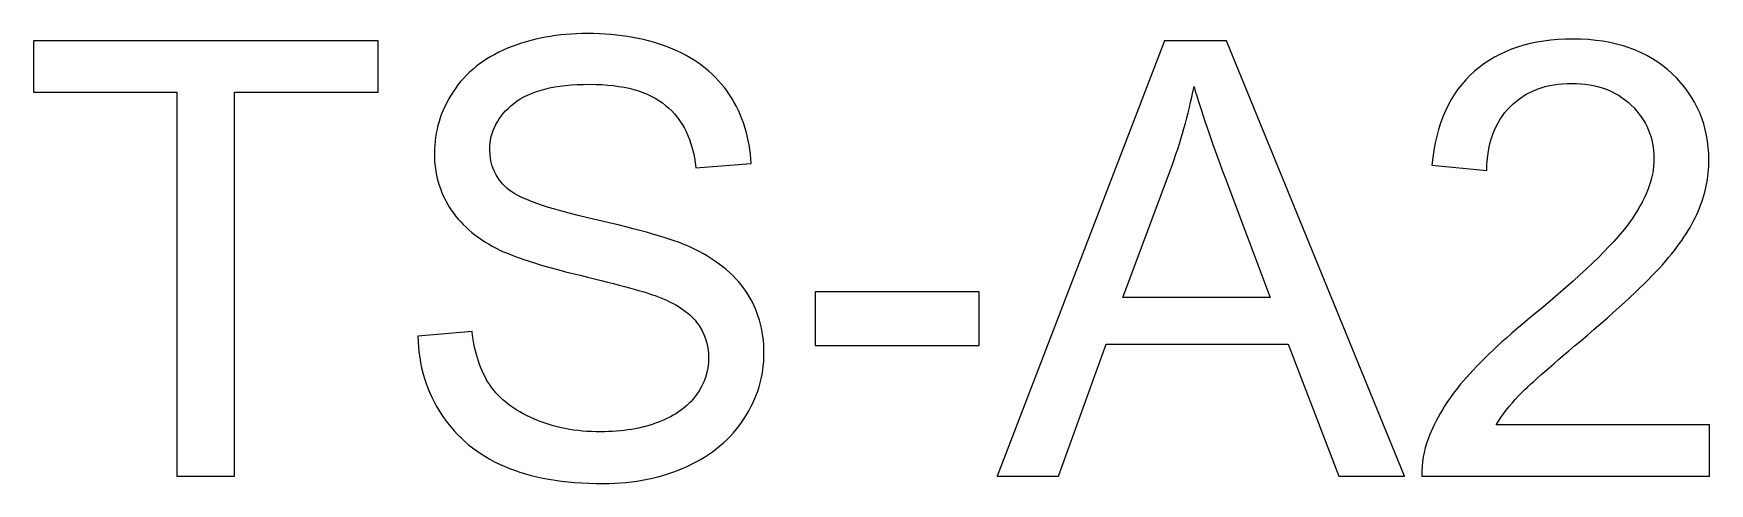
# Model space of a CAD drawing. Header units: centimetres. Extents: x -10.6 to 11.8, y -10.5 to 10.6.
# Drawn here: x 10.735 to 11.805, y 3.753 to 4.04 of the extents above; entities that cross this region are included whole.
import ezdxf

# ---------------------------------------------------------------- set-up
doc = ezdxf.new("R2010")
doc.units = ezdxf.units.CM
doc.header["$MEASUREMENT"] = 0
doc.layers.add('Livello 1', color=7, linetype='Continuous')

msp = doc.modelspace()

# ---------------------------------------------------------------- linework, layer by layer
at = {"layer": 'Livello 1', "color": 7}
for points, knots in [([(10.82671, 3.7574), (10.82671, 3.7574), (10.82671, 4.0024), (10.82671, 4.0024), (10.82671, 4.0024), (10.82671, 4.0024), (10.73519, 4.0024), (10.73519, 4.0024), (10.73519, 4.0024), (10.73519, 4.0024), (10.73519, 4.03519), (10.73519, 4.03519), (10.73519, 4.03519), (10.73519, 4.03519), (10.95535, 4.03519), (10.95535, 4.03519), (10.95535, 4.03519), (10.95535, 4.03519), (10.95535, 4.0024), (10.95535, 4.0024), (10.95535, 4.0024), (10.95535, 4.0024), (10.86344, 4.0024), (10.86344, 4.0024), (10.86344, 4.0024), (10.86344, 4.0024), (10.86344, 3.7574), (10.86344, 3.7574), (10.86344, 3.7574), (10.86344, 3.7574), (10.82671, 3.7574), (10.82671, 3.7574)], [0, 0, 0, 0, 0.125, 0.125, 0.125, 0.125, 0.25, 0.25, 0.25, 0.25, 0.375, 0.375, 0.375, 0.375, 0.5, 0.5, 0.5, 0.5, 0.625, 0.625, 0.625, 0.625, 0.75, 0.75, 0.75, 0.75, 0.875, 0.875, 0.875, 0.875, 1, 1, 1, 1]), ([(10.98057, 3.84665), (10.98057, 3.84665), (11.01524, 3.84969), (11.01524, 3.84969), (11.01524, 3.84969), (11.01686, 3.83579), (11.02067, 3.82441), (11.02669, 3.81548), (11.02669, 3.81548), (11.0327, 3.80655), (11.04202, 3.79938), (11.05463, 3.79388), (11.05463, 3.79388), (11.06724, 3.78838), (11.08147, 3.78566), (11.09725, 3.78566), (11.09725, 3.78566), (11.11128, 3.78566), (11.12364, 3.78773), (11.13437, 3.79187), (11.13437, 3.79187), (11.14511, 3.79608), (11.15313, 3.80177), (11.15837, 3.80901), (11.15837, 3.80901), (11.16361, 3.81632), (11.16626, 3.82421), (11.16626, 3.83281), (11.16626, 3.83281), (11.16626, 3.84154), (11.16374, 3.84911), (11.15863, 3.85564), (11.15863, 3.85564), (11.15358, 3.86218), (11.14524, 3.86761), (11.13366, 3.87201), (11.13366, 3.87201), (11.12616, 3.87492), (11.10973, 3.87944), (11.08418, 3.88559), (11.08418, 3.88559), (11.0587, 3.89173), (11.04079, 3.89749), (11.03057, 3.90292), (11.03057, 3.90292), (11.01731, 3.90984), (11.00741, 3.91851), (11.00088, 3.92879), (11.00088, 3.92879), (10.99441, 3.93908), (10.99118, 3.95059), (10.99118, 3.9634), (10.99118, 3.9634), (10.99118, 3.97737), (10.99512, 3.99049), (11.00308, 4.00265), (11.00308, 4.00265), (11.01104, 4.01488), (11.02268, 4.02413), (11.03794, 4.03046), (11.03794, 4.03046), (11.05327, 4.03674), (11.07021, 4.03991), (11.08891, 4.03991), (11.08891, 4.03991), (11.10954, 4.03991), (11.12765, 4.03661), (11.14343, 4.02995), (11.14343, 4.02995), (11.15914, 4.02335), (11.17124, 4.01358), (11.17971, 4.00071), (11.17971, 4.00071), (11.18812, 3.98784), (11.19271, 3.97323), (11.19336, 3.95693), (11.19336, 3.95693), (11.19336, 3.95693), (11.15811, 3.95428), (11.15811, 3.95428), (11.15811, 3.95428), (11.15617, 3.9718), (11.14977, 3.98513), (11.13884, 3.99405), (11.13884, 3.99405), (11.12791, 4.00304), (11.1118, 4.0075), (11.09046, 4.0075), (11.09046, 4.0075), (11.06821, 4.0075), (11.05204, 4.00343), (11.04182, 3.99528), (11.04182, 3.99528), (11.03167, 3.98713), (11.02656, 3.9773), (11.02656, 3.96585), (11.02656, 3.96585), (11.02656, 3.95583), (11.03018, 3.94761), (11.03736, 3.94121), (11.03736, 3.94121), (11.04447, 3.93474), (11.06291, 3.92815), (11.09279, 3.92142), (11.09279, 3.92142), (11.12267, 3.91463), (11.14317, 3.90874), (11.15429, 3.9037), (11.15429, 3.9037), (11.17046, 3.8962), (11.18243, 3.88675), (11.19013, 3.87537), (11.19013, 3.87537), (11.19782, 3.86392), (11.20164, 3.85073), (11.20164, 3.83585), (11.20164, 3.83585), (11.20164, 3.82104), (11.19743, 3.80714), (11.18896, 3.79407), (11.18896, 3.79407), (11.18049, 3.78101), (11.16833, 3.77085), (11.15248, 3.76354), (11.15248, 3.76354), (11.13664, 3.7563), (11.11879, 3.75268), (11.099, 3.75268), (11.099, 3.75268), (11.07384, 3.75268), (11.05275, 3.7563), (11.03581, 3.76367), (11.03581, 3.76367), (11.0188, 3.77098), (11.00547, 3.78198), (10.99577, 3.79672), (10.99577, 3.79672), (10.98613, 3.81141), (10.98103, 3.82809), (10.98057, 3.84665)], [0, 0, 0, 0, 0.0285714, 0.0285714, 0.0285714, 0.0285714, 0.0571429, 0.0571429, 0.0571429, 0.0571429, 0.0857143, 0.0857143, 0.0857143, 0.0857143, 0.1142857, 0.1142857, 0.1142857, 0.1142857, 0.1428571, 0.1428571, 0.1428571, 0.1428571, 0.1714286, 0.1714286, 0.1714286, 0.1714286, 0.2, 0.2, 0.2, 0.2, 0.2285714, 0.2285714, 0.2285714, 0.2285714, 0.2571429, 0.2571429, 0.2571429, 0.2571429, 0.2857143, 0.2857143, 0.2857143, 0.2857143, 0.3142857, 0.3142857, 0.3142857, 0.3142857, 0.3428571, 0.3428571, 0.3428571, 0.3428571, 0.3714286, 0.3714286, 0.3714286, 0.3714286, 0.4, 0.4, 0.4, 0.4, 0.4285714, 0.4285714, 0.4285714, 0.4285714, 0.4571429, 0.4571429, 0.4571429, 0.4571429, 0.4857143, 0.4857143, 0.4857143, 0.4857143, 0.5142857, 0.5142857, 0.5142857, 0.5142857, 0.5428571, 0.5428571, 0.5428571, 0.5428571, 0.5714286, 0.5714286, 0.5714286, 0.5714286, 0.6, 0.6, 0.6, 0.6, 0.6285714, 0.6285714, 0.6285714, 0.6285714, 0.6571429, 0.6571429, 0.6571429, 0.6571429, 0.6857143, 0.6857143, 0.6857143, 0.6857143, 0.7142857, 0.7142857, 0.7142857, 0.7142857, 0.7428571, 0.7428571, 0.7428571, 0.7428571, 0.7714286, 0.7714286, 0.7714286, 0.7714286, 0.8, 0.8, 0.8, 0.8, 0.8285714, 0.8285714, 0.8285714, 0.8285714, 0.8571429, 0.8571429, 0.8571429, 0.8571429, 0.8857143, 0.8857143, 0.8857143, 0.8857143, 0.9142857, 0.9142857, 0.9142857, 0.9142857, 0.9428571, 0.9428571, 0.9428571, 0.9428571, 0.9714286, 0.9714286, 0.9714286, 0.9714286, 1, 1, 1, 1]), ([(11.35059, 3.7574), (11.35059, 3.7574), (11.4573, 4.03519), (11.4573, 4.03519), (11.4573, 4.03519), (11.4573, 4.03519), (11.49689, 4.03519), (11.49689, 4.03519), (11.49689, 4.03519), (11.49689, 4.03519), (11.61059, 3.7574), (11.61059, 3.7574), (11.61059, 3.7574), (11.61059, 3.7574), (11.56868, 3.7574), (11.56868, 3.7574), (11.56868, 3.7574), (11.56868, 3.7574), (11.53627, 3.84154), (11.53627, 3.84154), (11.53627, 3.84154), (11.53627, 3.84154), (11.42012, 3.84154), (11.42012, 3.84154), (11.42012, 3.84154), (11.42012, 3.84154), (11.38965, 3.7574), (11.38965, 3.7574), (11.38965, 3.7574), (11.38965, 3.7574), (11.35059, 3.7574), (11.35059, 3.7574)], [0, 0, 0, 0, 0.125, 0.125, 0.125, 0.125, 0.25, 0.25, 0.25, 0.25, 0.375, 0.375, 0.375, 0.375, 0.5, 0.5, 0.5, 0.5, 0.625, 0.625, 0.625, 0.625, 0.75, 0.75, 0.75, 0.75, 0.875, 0.875, 0.875, 0.875, 1, 1, 1, 1]), ([(11.8054, 3.79019), (11.8054, 3.79019), (11.8054, 3.7574), (11.8054, 3.7574), (11.8054, 3.7574), (11.8054, 3.7574), (11.62178, 3.7574), (11.62178, 3.7574), (11.62178, 3.7574), (11.62152, 3.76561), (11.62282, 3.7735), (11.62573, 3.78107), (11.62573, 3.78107), (11.63038, 3.79362), (11.63789, 3.80591), (11.64817, 3.81807), (11.64817, 3.81807), (11.65852, 3.83016), (11.67339, 3.8442), (11.6928, 3.86011), (11.6928, 3.86011), (11.723, 3.88488), (11.74344, 3.90447), (11.75404, 3.91896), (11.75404, 3.91896), (11.76465, 3.93339), (11.76996, 3.9471), (11.76996, 3.95997), (11.76996, 3.95997), (11.76996, 3.97348), (11.7651, 3.98487), (11.75547, 3.99418), (11.75547, 3.99418), (11.74577, 4.00343), (11.73315, 4.00809), (11.71763, 4.00809), (11.71763, 4.00809), (11.7012, 4.00809), (11.68807, 4.00317), (11.67824, 3.99328), (11.67824, 3.99328), (11.66835, 3.98344), (11.66337, 3.9698), (11.66324, 3.9524), (11.66324, 3.9524), (11.66324, 3.9524), (11.62818, 3.95596), (11.62818, 3.95596), (11.62818, 3.95596), (11.63058, 3.98215), (11.63963, 4.00207), (11.65528, 4.01578), (11.65528, 4.01578), (11.67094, 4.02949), (11.69202, 4.03635), (11.71841, 4.03635), (11.71841, 4.03635), (11.74505, 4.03635), (11.76614, 4.02891), (11.78166, 4.01417), (11.78166, 4.01417), (11.79725, 3.99936), (11.80501, 3.98105), (11.80501, 3.95919), (11.80501, 3.95919), (11.80501, 3.94807), (11.80275, 3.93714), (11.79815, 3.9264), (11.79815, 3.9264), (11.79363, 3.91566), (11.78606, 3.90435), (11.77552, 3.89251), (11.77552, 3.89251), (11.76498, 3.88061), (11.74745, 3.86431), (11.72294, 3.84361), (11.72294, 3.84361), (11.7025, 3.82641), (11.68937, 3.81477), (11.68355, 3.80862), (11.68355, 3.80862), (11.67773, 3.80254), (11.67294, 3.7964), (11.66912, 3.79019), (11.66912, 3.79019), (11.66912, 3.79019), (11.8054, 3.79019), (11.8054, 3.79019)], [0, 0, 0, 0, 0.0454545, 0.0454545, 0.0454545, 0.0454545, 0.0909091, 0.0909091, 0.0909091, 0.0909091, 0.1363636, 0.1363636, 0.1363636, 0.1363636, 0.1818182, 0.1818182, 0.1818182, 0.1818182, 0.2272727, 0.2272727, 0.2272727, 0.2272727, 0.2727273, 0.2727273, 0.2727273, 0.2727273, 0.3181818, 0.3181818, 0.3181818, 0.3181818, 0.3636364, 0.3636364, 0.3636364, 0.3636364, 0.4090909, 0.4090909, 0.4090909, 0.4090909, 0.4545455, 0.4545455, 0.4545455, 0.4545455, 0.5, 0.5, 0.5, 0.5, 0.5454545, 0.5454545, 0.5454545, 0.5454545, 0.5909091, 0.5909091, 0.5909091, 0.5909091, 0.6363636, 0.6363636, 0.6363636, 0.6363636, 0.6818182, 0.6818182, 0.6818182, 0.6818182, 0.7272727, 0.7272727, 0.7272727, 0.7272727, 0.7727273, 0.7727273, 0.7727273, 0.7727273, 0.8181818, 0.8181818, 0.8181818, 0.8181818, 0.8636364, 0.8636364, 0.8636364, 0.8636364, 0.9090909, 0.9090909, 0.9090909, 0.9090909, 0.9545455, 0.9545455, 0.9545455, 0.9545455, 1, 1, 1, 1]), ([(11.43072, 3.87149), (11.43072, 3.87149), (11.52496, 3.87149), (11.52496, 3.87149), (11.52496, 3.87149), (11.52496, 3.87149), (11.49592, 3.94839), (11.49592, 3.94839), (11.49592, 3.94839), (11.48712, 3.97174), (11.48052, 3.99095), (11.47625, 4.00602), (11.47625, 4.00602), (11.4727, 3.98817), (11.46772, 3.97051), (11.46125, 3.95292), (11.46125, 3.95292), (11.46125, 3.95292), (11.43072, 3.87149), (11.43072, 3.87149)], [0, 0, 0, 0, 0.2, 0.2, 0.2, 0.2, 0.4, 0.4, 0.4, 0.4, 0.6, 0.6, 0.6, 0.6, 0.8, 0.8, 0.8, 0.8, 1, 1, 1, 1]), ([(11.23424, 3.84077), (11.23424, 3.84077), (11.23424, 3.87505), (11.23424, 3.87505), (11.23424, 3.87505), (11.23424, 3.87505), (11.33908, 3.87505), (11.33908, 3.87505), (11.33908, 3.87505), (11.33908, 3.87505), (11.33908, 3.84077), (11.33908, 3.84077), (11.33908, 3.84077), (11.33908, 3.84077), (11.23424, 3.84077), (11.23424, 3.84077)], [0, 0, 0, 0, 0.25, 0.25, 0.25, 0.25, 0.5, 0.5, 0.5, 0.5, 0.75, 0.75, 0.75, 0.75, 1, 1, 1, 1])]:
    msp.add_open_spline(points, degree=3, knots=knots, dxfattribs=at)
at = {"layer": 'Livello 1', "color": 250, "lineweight": 9}
for points, knots in [([(10.82671, 3.7574), (10.82671, 3.7574), (10.82671, 4.0024), (10.82671, 4.0024), (10.82671, 4.0024), (10.82671, 4.0024), (10.73519, 4.0024), (10.73519, 4.0024), (10.73519, 4.0024), (10.73519, 4.0024), (10.73519, 4.03519), (10.73519, 4.03519), (10.73519, 4.03519), (10.73519, 4.03519), (10.95535, 4.03519), (10.95535, 4.03519), (10.95535, 4.03519), (10.95535, 4.03519), (10.95535, 4.0024), (10.95535, 4.0024), (10.95535, 4.0024), (10.95535, 4.0024), (10.86344, 4.0024), (10.86344, 4.0024), (10.86344, 4.0024), (10.86344, 4.0024), (10.86344, 3.7574), (10.86344, 3.7574), (10.86344, 3.7574), (10.86344, 3.7574), (10.82671, 3.7574), (10.82671, 3.7574)], [0, 0, 0, 0, 0.125, 0.125, 0.125, 0.125, 0.25, 0.25, 0.25, 0.25, 0.375, 0.375, 0.375, 0.375, 0.5, 0.5, 0.5, 0.5, 0.625, 0.625, 0.625, 0.625, 0.75, 0.75, 0.75, 0.75, 0.875, 0.875, 0.875, 0.875, 1, 1, 1, 1]), ([(10.82671, 3.7574), (10.82671, 3.7574), (10.82671, 4.0024), (10.82671, 4.0024), (10.82671, 4.0024), (10.82671, 4.0024), (10.73519, 4.0024), (10.73519, 4.0024), (10.73519, 4.0024), (10.73519, 4.0024), (10.73519, 4.03519), (10.73519, 4.03519), (10.73519, 4.03519), (10.73519, 4.03519), (10.95535, 4.03519), (10.95535, 4.03519), (10.95535, 4.03519), (10.95535, 4.03519), (10.95535, 4.0024), (10.95535, 4.0024), (10.95535, 4.0024), (10.95535, 4.0024), (10.86344, 4.0024), (10.86344, 4.0024), (10.86344, 4.0024), (10.86344, 4.0024), (10.86344, 3.7574), (10.86344, 3.7574), (10.86344, 3.7574), (10.86344, 3.7574), (10.82671, 3.7574), (10.82671, 3.7574)], [0, 0, 0, 0, 0.125, 0.125, 0.125, 0.125, 0.25, 0.25, 0.25, 0.25, 0.375, 0.375, 0.375, 0.375, 0.5, 0.5, 0.5, 0.5, 0.625, 0.625, 0.625, 0.625, 0.75, 0.75, 0.75, 0.75, 0.875, 0.875, 0.875, 0.875, 1, 1, 1, 1]), ([(10.98057, 3.84665), (10.98057, 3.84665), (11.01524, 3.84969), (11.01524, 3.84969), (11.01524, 3.84969), (11.01686, 3.83579), (11.02067, 3.82441), (11.02669, 3.81548), (11.02669, 3.81548), (11.0327, 3.80655), (11.04202, 3.79938), (11.05463, 3.79388), (11.05463, 3.79388), (11.06724, 3.78838), (11.08147, 3.78566), (11.09725, 3.78566), (11.09725, 3.78566), (11.11128, 3.78566), (11.12364, 3.78773), (11.13437, 3.79187), (11.13437, 3.79187), (11.14511, 3.79608), (11.15313, 3.80177), (11.15837, 3.80901), (11.15837, 3.80901), (11.16361, 3.81632), (11.16626, 3.82421), (11.16626, 3.83281), (11.16626, 3.83281), (11.16626, 3.84154), (11.16374, 3.84911), (11.15863, 3.85564), (11.15863, 3.85564), (11.15358, 3.86218), (11.14524, 3.86761), (11.13366, 3.87201), (11.13366, 3.87201), (11.12616, 3.87492), (11.10973, 3.87944), (11.08418, 3.88559), (11.08418, 3.88559), (11.0587, 3.89173), (11.04079, 3.89749), (11.03057, 3.90292), (11.03057, 3.90292), (11.01731, 3.90984), (11.00741, 3.91851), (11.00088, 3.92879), (11.00088, 3.92879), (10.99441, 3.93908), (10.99118, 3.95059), (10.99118, 3.9634), (10.99118, 3.9634), (10.99118, 3.97737), (10.99512, 3.99049), (11.00308, 4.00265), (11.00308, 4.00265), (11.01104, 4.01488), (11.02268, 4.02413), (11.03794, 4.03046), (11.03794, 4.03046), (11.05327, 4.03674), (11.07021, 4.03991), (11.08891, 4.03991), (11.08891, 4.03991), (11.10954, 4.03991), (11.12765, 4.03661), (11.14343, 4.02995), (11.14343, 4.02995), (11.15914, 4.02335), (11.17124, 4.01358), (11.17971, 4.00071), (11.17971, 4.00071), (11.18812, 3.98784), (11.19271, 3.97323), (11.19336, 3.95693), (11.19336, 3.95693), (11.19336, 3.95693), (11.15811, 3.95428), (11.15811, 3.95428), (11.15811, 3.95428), (11.15617, 3.9718), (11.14977, 3.98513), (11.13884, 3.99405), (11.13884, 3.99405), (11.12791, 4.00304), (11.1118, 4.0075), (11.09046, 4.0075), (11.09046, 4.0075), (11.06821, 4.0075), (11.05204, 4.00343), (11.04182, 3.99528), (11.04182, 3.99528), (11.03167, 3.98713), (11.02656, 3.9773), (11.02656, 3.96585), (11.02656, 3.96585), (11.02656, 3.95583), (11.03018, 3.94761), (11.03736, 3.94121), (11.03736, 3.94121), (11.04447, 3.93474), (11.06291, 3.92815), (11.09279, 3.92142), (11.09279, 3.92142), (11.12267, 3.91463), (11.14317, 3.90874), (11.15429, 3.9037), (11.15429, 3.9037), (11.17046, 3.8962), (11.18243, 3.88675), (11.19013, 3.87537), (11.19013, 3.87537), (11.19782, 3.86392), (11.20164, 3.85073), (11.20164, 3.83585), (11.20164, 3.83585), (11.20164, 3.82104), (11.19743, 3.80714), (11.18896, 3.79407), (11.18896, 3.79407), (11.18049, 3.78101), (11.16833, 3.77085), (11.15248, 3.76354), (11.15248, 3.76354), (11.13664, 3.7563), (11.11879, 3.75268), (11.099, 3.75268), (11.099, 3.75268), (11.07384, 3.75268), (11.05275, 3.7563), (11.03581, 3.76367), (11.03581, 3.76367), (11.0188, 3.77098), (11.00547, 3.78198), (10.99577, 3.79672), (10.99577, 3.79672), (10.98613, 3.81141), (10.98103, 3.82809), (10.98057, 3.84665)], [0, 0, 0, 0, 0.0285714, 0.0285714, 0.0285714, 0.0285714, 0.0571429, 0.0571429, 0.0571429, 0.0571429, 0.0857143, 0.0857143, 0.0857143, 0.0857143, 0.1142857, 0.1142857, 0.1142857, 0.1142857, 0.1428571, 0.1428571, 0.1428571, 0.1428571, 0.1714286, 0.1714286, 0.1714286, 0.1714286, 0.2, 0.2, 0.2, 0.2, 0.2285714, 0.2285714, 0.2285714, 0.2285714, 0.2571429, 0.2571429, 0.2571429, 0.2571429, 0.2857143, 0.2857143, 0.2857143, 0.2857143, 0.3142857, 0.3142857, 0.3142857, 0.3142857, 0.3428571, 0.3428571, 0.3428571, 0.3428571, 0.3714286, 0.3714286, 0.3714286, 0.3714286, 0.4, 0.4, 0.4, 0.4, 0.4285714, 0.4285714, 0.4285714, 0.4285714, 0.4571429, 0.4571429, 0.4571429, 0.4571429, 0.4857143, 0.4857143, 0.4857143, 0.4857143, 0.5142857, 0.5142857, 0.5142857, 0.5142857, 0.5428571, 0.5428571, 0.5428571, 0.5428571, 0.5714286, 0.5714286, 0.5714286, 0.5714286, 0.6, 0.6, 0.6, 0.6, 0.6285714, 0.6285714, 0.6285714, 0.6285714, 0.6571429, 0.6571429, 0.6571429, 0.6571429, 0.6857143, 0.6857143, 0.6857143, 0.6857143, 0.7142857, 0.7142857, 0.7142857, 0.7142857, 0.7428571, 0.7428571, 0.7428571, 0.7428571, 0.7714286, 0.7714286, 0.7714286, 0.7714286, 0.8, 0.8, 0.8, 0.8, 0.8285714, 0.8285714, 0.8285714, 0.8285714, 0.8571429, 0.8571429, 0.8571429, 0.8571429, 0.8857143, 0.8857143, 0.8857143, 0.8857143, 0.9142857, 0.9142857, 0.9142857, 0.9142857, 0.9428571, 0.9428571, 0.9428571, 0.9428571, 0.9714286, 0.9714286, 0.9714286, 0.9714286, 1, 1, 1, 1]), ([(10.98057, 3.84665), (10.98057, 3.84665), (11.01524, 3.84969), (11.01524, 3.84969), (11.01524, 3.84969), (11.01686, 3.83579), (11.02067, 3.82441), (11.02669, 3.81548), (11.02669, 3.81548), (11.0327, 3.80655), (11.04202, 3.79938), (11.05463, 3.79388), (11.05463, 3.79388), (11.06724, 3.78838), (11.08147, 3.78566), (11.09725, 3.78566), (11.09725, 3.78566), (11.11128, 3.78566), (11.12364, 3.78773), (11.13437, 3.79187), (11.13437, 3.79187), (11.14511, 3.79608), (11.15313, 3.80177), (11.15837, 3.80901), (11.15837, 3.80901), (11.16361, 3.81632), (11.16626, 3.82421), (11.16626, 3.83281), (11.16626, 3.83281), (11.16626, 3.84154), (11.16374, 3.84911), (11.15863, 3.85564), (11.15863, 3.85564), (11.15358, 3.86218), (11.14524, 3.86761), (11.13366, 3.87201), (11.13366, 3.87201), (11.12616, 3.87492), (11.10973, 3.87944), (11.08418, 3.88559), (11.08418, 3.88559), (11.0587, 3.89173), (11.04079, 3.89749), (11.03057, 3.90292), (11.03057, 3.90292), (11.01731, 3.90984), (11.00741, 3.91851), (11.00088, 3.92879), (11.00088, 3.92879), (10.99441, 3.93908), (10.99118, 3.95059), (10.99118, 3.9634), (10.99118, 3.9634), (10.99118, 3.97737), (10.99512, 3.99049), (11.00308, 4.00265), (11.00308, 4.00265), (11.01104, 4.01488), (11.02268, 4.02413), (11.03794, 4.03046), (11.03794, 4.03046), (11.05327, 4.03674), (11.07021, 4.03991), (11.08891, 4.03991), (11.08891, 4.03991), (11.10954, 4.03991), (11.12765, 4.03661), (11.14343, 4.02995), (11.14343, 4.02995), (11.15914, 4.02335), (11.17124, 4.01358), (11.17971, 4.00071), (11.17971, 4.00071), (11.18812, 3.98784), (11.19271, 3.97323), (11.19336, 3.95693), (11.19336, 3.95693), (11.19336, 3.95693), (11.15811, 3.95428), (11.15811, 3.95428), (11.15811, 3.95428), (11.15617, 3.9718), (11.14977, 3.98513), (11.13884, 3.99405), (11.13884, 3.99405), (11.12791, 4.00304), (11.1118, 4.0075), (11.09046, 4.0075), (11.09046, 4.0075), (11.06821, 4.0075), (11.05204, 4.00343), (11.04182, 3.99528), (11.04182, 3.99528), (11.03167, 3.98713), (11.02656, 3.9773), (11.02656, 3.96585), (11.02656, 3.96585), (11.02656, 3.95583), (11.03018, 3.94761), (11.03736, 3.94121), (11.03736, 3.94121), (11.04447, 3.93474), (11.06291, 3.92815), (11.09279, 3.92142), (11.09279, 3.92142), (11.12267, 3.91463), (11.14317, 3.90874), (11.15429, 3.9037), (11.15429, 3.9037), (11.17046, 3.8962), (11.18243, 3.88675), (11.19013, 3.87537), (11.19013, 3.87537), (11.19782, 3.86392), (11.20164, 3.85073), (11.20164, 3.83585), (11.20164, 3.83585), (11.20164, 3.82104), (11.19743, 3.80714), (11.18896, 3.79407), (11.18896, 3.79407), (11.18049, 3.78101), (11.16833, 3.77085), (11.15248, 3.76354), (11.15248, 3.76354), (11.13664, 3.7563), (11.11879, 3.75268), (11.099, 3.75268), (11.099, 3.75268), (11.07384, 3.75268), (11.05275, 3.7563), (11.03581, 3.76367), (11.03581, 3.76367), (11.0188, 3.77098), (11.00547, 3.78198), (10.99577, 3.79672), (10.99577, 3.79672), (10.98613, 3.81141), (10.98103, 3.82809), (10.98057, 3.84665)], [0, 0, 0, 0, 0.0285714, 0.0285714, 0.0285714, 0.0285714, 0.0571429, 0.0571429, 0.0571429, 0.0571429, 0.0857143, 0.0857143, 0.0857143, 0.0857143, 0.1142857, 0.1142857, 0.1142857, 0.1142857, 0.1428571, 0.1428571, 0.1428571, 0.1428571, 0.1714286, 0.1714286, 0.1714286, 0.1714286, 0.2, 0.2, 0.2, 0.2, 0.2285714, 0.2285714, 0.2285714, 0.2285714, 0.2571429, 0.2571429, 0.2571429, 0.2571429, 0.2857143, 0.2857143, 0.2857143, 0.2857143, 0.3142857, 0.3142857, 0.3142857, 0.3142857, 0.3428571, 0.3428571, 0.3428571, 0.3428571, 0.3714286, 0.3714286, 0.3714286, 0.3714286, 0.4, 0.4, 0.4, 0.4, 0.4285714, 0.4285714, 0.4285714, 0.4285714, 0.4571429, 0.4571429, 0.4571429, 0.4571429, 0.4857143, 0.4857143, 0.4857143, 0.4857143, 0.5142857, 0.5142857, 0.5142857, 0.5142857, 0.5428571, 0.5428571, 0.5428571, 0.5428571, 0.5714286, 0.5714286, 0.5714286, 0.5714286, 0.6, 0.6, 0.6, 0.6, 0.6285714, 0.6285714, 0.6285714, 0.6285714, 0.6571429, 0.6571429, 0.6571429, 0.6571429, 0.6857143, 0.6857143, 0.6857143, 0.6857143, 0.7142857, 0.7142857, 0.7142857, 0.7142857, 0.7428571, 0.7428571, 0.7428571, 0.7428571, 0.7714286, 0.7714286, 0.7714286, 0.7714286, 0.8, 0.8, 0.8, 0.8, 0.8285714, 0.8285714, 0.8285714, 0.8285714, 0.8571429, 0.8571429, 0.8571429, 0.8571429, 0.8857143, 0.8857143, 0.8857143, 0.8857143, 0.9142857, 0.9142857, 0.9142857, 0.9142857, 0.9428571, 0.9428571, 0.9428571, 0.9428571, 0.9714286, 0.9714286, 0.9714286, 0.9714286, 1, 1, 1, 1]), ([(11.35059, 3.7574), (11.35059, 3.7574), (11.4573, 4.03519), (11.4573, 4.03519), (11.4573, 4.03519), (11.4573, 4.03519), (11.49689, 4.03519), (11.49689, 4.03519), (11.49689, 4.03519), (11.49689, 4.03519), (11.61059, 3.7574), (11.61059, 3.7574), (11.61059, 3.7574), (11.61059, 3.7574), (11.56868, 3.7574), (11.56868, 3.7574), (11.56868, 3.7574), (11.56868, 3.7574), (11.53627, 3.84154), (11.53627, 3.84154), (11.53627, 3.84154), (11.53627, 3.84154), (11.42012, 3.84154), (11.42012, 3.84154), (11.42012, 3.84154), (11.42012, 3.84154), (11.38965, 3.7574), (11.38965, 3.7574), (11.38965, 3.7574), (11.38965, 3.7574), (11.35059, 3.7574), (11.35059, 3.7574)], [0, 0, 0, 0, 0.125, 0.125, 0.125, 0.125, 0.25, 0.25, 0.25, 0.25, 0.375, 0.375, 0.375, 0.375, 0.5, 0.5, 0.5, 0.5, 0.625, 0.625, 0.625, 0.625, 0.75, 0.75, 0.75, 0.75, 0.875, 0.875, 0.875, 0.875, 1, 1, 1, 1]), ([(11.35059, 3.7574), (11.35059, 3.7574), (11.4573, 4.03519), (11.4573, 4.03519), (11.4573, 4.03519), (11.4573, 4.03519), (11.49689, 4.03519), (11.49689, 4.03519), (11.49689, 4.03519), (11.49689, 4.03519), (11.61059, 3.7574), (11.61059, 3.7574), (11.61059, 3.7574), (11.61059, 3.7574), (11.56868, 3.7574), (11.56868, 3.7574), (11.56868, 3.7574), (11.56868, 3.7574), (11.53627, 3.84154), (11.53627, 3.84154), (11.53627, 3.84154), (11.53627, 3.84154), (11.42012, 3.84154), (11.42012, 3.84154), (11.42012, 3.84154), (11.42012, 3.84154), (11.38965, 3.7574), (11.38965, 3.7574), (11.38965, 3.7574), (11.38965, 3.7574), (11.35059, 3.7574), (11.35059, 3.7574)], [0, 0, 0, 0, 0.125, 0.125, 0.125, 0.125, 0.25, 0.25, 0.25, 0.25, 0.375, 0.375, 0.375, 0.375, 0.5, 0.5, 0.5, 0.5, 0.625, 0.625, 0.625, 0.625, 0.75, 0.75, 0.75, 0.75, 0.875, 0.875, 0.875, 0.875, 1, 1, 1, 1]), ([(11.8054, 3.79019), (11.8054, 3.79019), (11.8054, 3.7574), (11.8054, 3.7574), (11.8054, 3.7574), (11.8054, 3.7574), (11.62178, 3.7574), (11.62178, 3.7574), (11.62178, 3.7574), (11.62152, 3.76561), (11.62282, 3.7735), (11.62573, 3.78107), (11.62573, 3.78107), (11.63038, 3.79362), (11.63789, 3.80591), (11.64817, 3.81807), (11.64817, 3.81807), (11.65852, 3.83016), (11.67339, 3.8442), (11.6928, 3.86011), (11.6928, 3.86011), (11.723, 3.88488), (11.74344, 3.90447), (11.75404, 3.91896), (11.75404, 3.91896), (11.76465, 3.93339), (11.76996, 3.9471), (11.76996, 3.95997), (11.76996, 3.95997), (11.76996, 3.97348), (11.7651, 3.98487), (11.75547, 3.99418), (11.75547, 3.99418), (11.74577, 4.00343), (11.73315, 4.00809), (11.71763, 4.00809), (11.71763, 4.00809), (11.7012, 4.00809), (11.68807, 4.00317), (11.67824, 3.99328), (11.67824, 3.99328), (11.66835, 3.98344), (11.66337, 3.9698), (11.66324, 3.9524), (11.66324, 3.9524), (11.66324, 3.9524), (11.62818, 3.95596), (11.62818, 3.95596), (11.62818, 3.95596), (11.63058, 3.98215), (11.63963, 4.00207), (11.65528, 4.01578), (11.65528, 4.01578), (11.67094, 4.02949), (11.69202, 4.03635), (11.71841, 4.03635), (11.71841, 4.03635), (11.74505, 4.03635), (11.76614, 4.02891), (11.78166, 4.01417), (11.78166, 4.01417), (11.79725, 3.99936), (11.80501, 3.98105), (11.80501, 3.95919), (11.80501, 3.95919), (11.80501, 3.94807), (11.80275, 3.93714), (11.79815, 3.9264), (11.79815, 3.9264), (11.79363, 3.91566), (11.78606, 3.90435), (11.77552, 3.89251), (11.77552, 3.89251), (11.76498, 3.88061), (11.74745, 3.86431), (11.72294, 3.84361), (11.72294, 3.84361), (11.7025, 3.82641), (11.68937, 3.81477), (11.68355, 3.80862), (11.68355, 3.80862), (11.67773, 3.80254), (11.67294, 3.7964), (11.66912, 3.79019), (11.66912, 3.79019), (11.66912, 3.79019), (11.8054, 3.79019), (11.8054, 3.79019)], [0, 0, 0, 0, 0.0454545, 0.0454545, 0.0454545, 0.0454545, 0.0909091, 0.0909091, 0.0909091, 0.0909091, 0.1363636, 0.1363636, 0.1363636, 0.1363636, 0.1818182, 0.1818182, 0.1818182, 0.1818182, 0.2272727, 0.2272727, 0.2272727, 0.2272727, 0.2727273, 0.2727273, 0.2727273, 0.2727273, 0.3181818, 0.3181818, 0.3181818, 0.3181818, 0.3636364, 0.3636364, 0.3636364, 0.3636364, 0.4090909, 0.4090909, 0.4090909, 0.4090909, 0.4545455, 0.4545455, 0.4545455, 0.4545455, 0.5, 0.5, 0.5, 0.5, 0.5454545, 0.5454545, 0.5454545, 0.5454545, 0.5909091, 0.5909091, 0.5909091, 0.5909091, 0.6363636, 0.6363636, 0.6363636, 0.6363636, 0.6818182, 0.6818182, 0.6818182, 0.6818182, 0.7272727, 0.7272727, 0.7272727, 0.7272727, 0.7727273, 0.7727273, 0.7727273, 0.7727273, 0.8181818, 0.8181818, 0.8181818, 0.8181818, 0.8636364, 0.8636364, 0.8636364, 0.8636364, 0.9090909, 0.9090909, 0.9090909, 0.9090909, 0.9545455, 0.9545455, 0.9545455, 0.9545455, 1, 1, 1, 1]), ([(11.8054, 3.79019), (11.8054, 3.79019), (11.8054, 3.7574), (11.8054, 3.7574), (11.8054, 3.7574), (11.8054, 3.7574), (11.62178, 3.7574), (11.62178, 3.7574), (11.62178, 3.7574), (11.62152, 3.76561), (11.62282, 3.7735), (11.62573, 3.78107), (11.62573, 3.78107), (11.63038, 3.79362), (11.63789, 3.80591), (11.64817, 3.81807), (11.64817, 3.81807), (11.65852, 3.83016), (11.67339, 3.8442), (11.6928, 3.86011), (11.6928, 3.86011), (11.723, 3.88488), (11.74344, 3.90447), (11.75404, 3.91896), (11.75404, 3.91896), (11.76465, 3.93339), (11.76996, 3.9471), (11.76996, 3.95997), (11.76996, 3.95997), (11.76996, 3.97348), (11.7651, 3.98487), (11.75547, 3.99418), (11.75547, 3.99418), (11.74577, 4.00343), (11.73315, 4.00809), (11.71763, 4.00809), (11.71763, 4.00809), (11.7012, 4.00809), (11.68807, 4.00317), (11.67824, 3.99328), (11.67824, 3.99328), (11.66835, 3.98344), (11.66337, 3.9698), (11.66324, 3.9524), (11.66324, 3.9524), (11.66324, 3.9524), (11.62818, 3.95596), (11.62818, 3.95596), (11.62818, 3.95596), (11.63058, 3.98215), (11.63963, 4.00207), (11.65528, 4.01578), (11.65528, 4.01578), (11.67094, 4.02949), (11.69202, 4.03635), (11.71841, 4.03635), (11.71841, 4.03635), (11.74505, 4.03635), (11.76614, 4.02891), (11.78166, 4.01417), (11.78166, 4.01417), (11.79725, 3.99936), (11.80501, 3.98105), (11.80501, 3.95919), (11.80501, 3.95919), (11.80501, 3.94807), (11.80275, 3.93714), (11.79815, 3.9264), (11.79815, 3.9264), (11.79363, 3.91566), (11.78606, 3.90435), (11.77552, 3.89251), (11.77552, 3.89251), (11.76498, 3.88061), (11.74745, 3.86431), (11.72294, 3.84361), (11.72294, 3.84361), (11.7025, 3.82641), (11.68937, 3.81477), (11.68355, 3.80862), (11.68355, 3.80862), (11.67773, 3.80254), (11.67294, 3.7964), (11.66912, 3.79019), (11.66912, 3.79019), (11.66912, 3.79019), (11.8054, 3.79019), (11.8054, 3.79019)], [0, 0, 0, 0, 0.0454545, 0.0454545, 0.0454545, 0.0454545, 0.0909091, 0.0909091, 0.0909091, 0.0909091, 0.1363636, 0.1363636, 0.1363636, 0.1363636, 0.1818182, 0.1818182, 0.1818182, 0.1818182, 0.2272727, 0.2272727, 0.2272727, 0.2272727, 0.2727273, 0.2727273, 0.2727273, 0.2727273, 0.3181818, 0.3181818, 0.3181818, 0.3181818, 0.3636364, 0.3636364, 0.3636364, 0.3636364, 0.4090909, 0.4090909, 0.4090909, 0.4090909, 0.4545455, 0.4545455, 0.4545455, 0.4545455, 0.5, 0.5, 0.5, 0.5, 0.5454545, 0.5454545, 0.5454545, 0.5454545, 0.5909091, 0.5909091, 0.5909091, 0.5909091, 0.6363636, 0.6363636, 0.6363636, 0.6363636, 0.6818182, 0.6818182, 0.6818182, 0.6818182, 0.7272727, 0.7272727, 0.7272727, 0.7272727, 0.7727273, 0.7727273, 0.7727273, 0.7727273, 0.8181818, 0.8181818, 0.8181818, 0.8181818, 0.8636364, 0.8636364, 0.8636364, 0.8636364, 0.9090909, 0.9090909, 0.9090909, 0.9090909, 0.9545455, 0.9545455, 0.9545455, 0.9545455, 1, 1, 1, 1]), ([(11.43072, 3.87149), (11.43072, 3.87149), (11.52496, 3.87149), (11.52496, 3.87149), (11.52496, 3.87149), (11.52496, 3.87149), (11.49592, 3.94839), (11.49592, 3.94839), (11.49592, 3.94839), (11.48712, 3.97174), (11.48052, 3.99095), (11.47625, 4.00602), (11.47625, 4.00602), (11.4727, 3.98817), (11.46772, 3.97051), (11.46125, 3.95292), (11.46125, 3.95292), (11.46125, 3.95292), (11.43072, 3.87149), (11.43072, 3.87149)], [0, 0, 0, 0, 0.2, 0.2, 0.2, 0.2, 0.4, 0.4, 0.4, 0.4, 0.6, 0.6, 0.6, 0.6, 0.8, 0.8, 0.8, 0.8, 1, 1, 1, 1]), ([(11.43072, 3.87149), (11.43072, 3.87149), (11.52496, 3.87149), (11.52496, 3.87149), (11.52496, 3.87149), (11.52496, 3.87149), (11.49592, 3.94839), (11.49592, 3.94839), (11.49592, 3.94839), (11.48712, 3.97174), (11.48052, 3.99095), (11.47625, 4.00602), (11.47625, 4.00602), (11.4727, 3.98817), (11.46772, 3.97051), (11.46125, 3.95292), (11.46125, 3.95292), (11.46125, 3.95292), (11.43072, 3.87149), (11.43072, 3.87149)], [0, 0, 0, 0, 0.2, 0.2, 0.2, 0.2, 0.4, 0.4, 0.4, 0.4, 0.6, 0.6, 0.6, 0.6, 0.8, 0.8, 0.8, 0.8, 1, 1, 1, 1]), ([(11.23424, 3.84077), (11.23424, 3.84077), (11.23424, 3.87505), (11.23424, 3.87505), (11.23424, 3.87505), (11.23424, 3.87505), (11.33908, 3.87505), (11.33908, 3.87505), (11.33908, 3.87505), (11.33908, 3.87505), (11.33908, 3.84077), (11.33908, 3.84077), (11.33908, 3.84077), (11.33908, 3.84077), (11.23424, 3.84077), (11.23424, 3.84077)], [0, 0, 0, 0, 0.25, 0.25, 0.25, 0.25, 0.5, 0.5, 0.5, 0.5, 0.75, 0.75, 0.75, 0.75, 1, 1, 1, 1]), ([(11.23424, 3.84077), (11.23424, 3.84077), (11.23424, 3.87505), (11.23424, 3.87505), (11.23424, 3.87505), (11.23424, 3.87505), (11.33908, 3.87505), (11.33908, 3.87505), (11.33908, 3.87505), (11.33908, 3.87505), (11.33908, 3.84077), (11.33908, 3.84077), (11.33908, 3.84077), (11.33908, 3.84077), (11.23424, 3.84077), (11.23424, 3.84077)], [0, 0, 0, 0, 0.25, 0.25, 0.25, 0.25, 0.5, 0.5, 0.5, 0.5, 0.75, 0.75, 0.75, 0.75, 1, 1, 1, 1])]:
    msp.add_open_spline(points, degree=3, knots=knots, dxfattribs=at)

doc.saveas('drawing.dxf')
